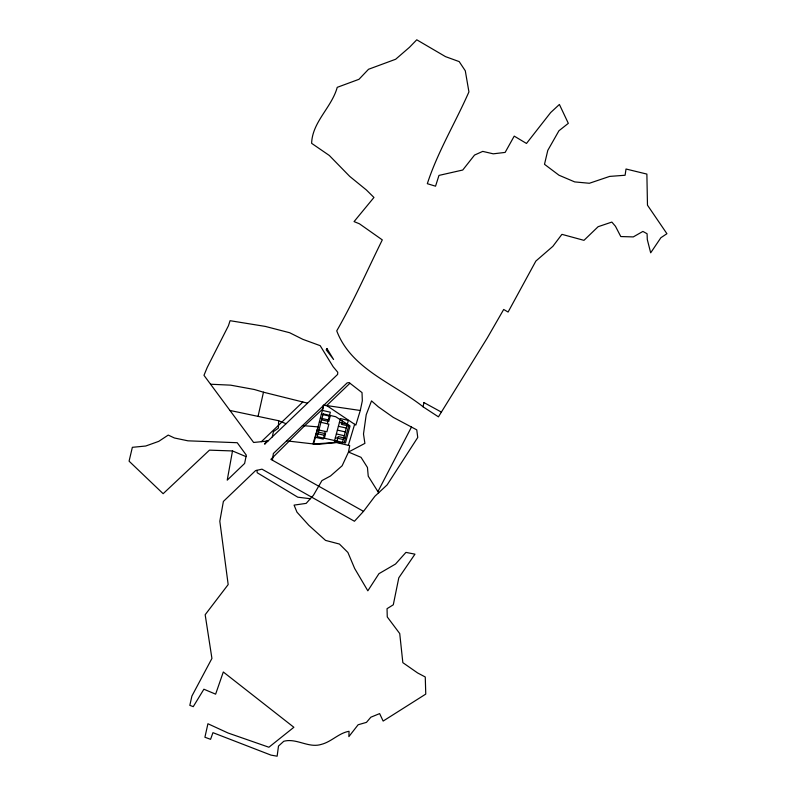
<?xml version="1.0" encoding="UTF-8"?>
<svg xmlns="http://www.w3.org/2000/svg" width="796" height="796" viewBox="0 0 796 796"><rect width="100%" height="100%" fill="white"/><g stroke="black" fill="none" stroke-linecap="round" stroke-linejoin="round"><path stroke-width="1.19" d="M229.785 410.418L278.63 420.726L278.391 428.139L273.426 431.651L272.302 436.875L264.67 444.208L266.123 441.203L267.993 441.004L253.626 442.476L203.975 375.324L207.249 367.384L228.442 325.733L230.074 320.698L265.327 326.42L289.644 332.728L302.868 339.345L320.181 345.663L333.176 366.777L337.763 372.259L337.623 374.418L272.302 436.875M272.431 460.287L273.366 453.521L347.155 382.886L349.145 382.607L362.021 392.607L362.329 400.816L360.29 410.487L355.832 425.094L326.688 405.552L323.285 405.293L322.708 409.114L304.619 425.81L270.869 459.342L363.513 511.35L374.906 496.236L387.125 484.903L417.751 437.452L416.756 429.85L393.333 417.412L378.349 406.855L371.523 400.905L366.22 414.696L363.493 433.999L364.896 443.372L348.499 452.048L342.131 465.779L330.509 475.978L321.932 480.595L313.445 495.261L306.171 503.38L294.072 505.112L296.968 512.156L308.838 525.32L325.554 540.404L339.424 544.046L347.912 552.474L354.648 568.463L367.832 590.811L378.946 573.677L395.542 564.026L405.94 552.394L414.965 554.165L398.796 577.816L393.294 604.801L387.035 608.681L387.264 616.94L399.731 633.566L402.836 662.65L417.611 672.948L425.263 676.988L425.76 694.102L383.145 721.067L379.632 713.604L370.846 717.206L366.459 722.37L358.12 724.768L348.877 736.608L349.056 731.295C338.847 732.987 331.474 741.842 321.315 744.389C308.48 748.419 296.53 737.822 283.774 741.275L278.491 746.081L277.137 756.2L270.988 755.115L212.95 732.668L210.572 739.315L204.91 737.245L207.925 723.743L228.074 733.017L268.899 747.235L293.873 727.285L223.308 671.993L215.626 694.162L203.885 689.217L193.249 706.659L189.826 705.336L191.896 696.062L211.925 658.431L205.169 614.731L228.173 584.572L219.815 521.221L223.387 501.43L255.536 470.635L261.983 469.162L354.449 521.251L363.513 511.35M232.502 450.944L227.228 480.157L244.621 463.451L246.312 455.153L237.238 442.715L187.956 440.825L174.424 437.989L168.235 435.084L158.752 441.352L145.728 446.019L132.355 447.322L129.081 461.173L163.14 493.699L209.457 450.148L232.502 450.944L246.014 456.625M423.104 406.786C393.473 383.304 351.116 368.986 336.738 330.847C353.663 301.415 367.314 270.252 382.299 239.885L359.434 223.795L354.061 221.596L373.951 197.458L366.329 189.916L349.723 176.394L329.305 155.469L311.624 143.33C312.301 121.858 331.663 107.53 337.235 87.341L358.976 79.302L368.528 69.272L395.672 59.242L409.462 47.322L416.766 39.8L445.531 56.645L459.183 61.6L465.292 70.794L468.924 91.888C455.431 122.644 437.76 151.658 427.323 183.687L435.541 186.194L438.974 175.409L462.755 170.016L474.545 155.061L482.734 151.389L493.261 153.827L505.132 152.414L514.226 136.116L526.484 143.459L550.663 112.554L559.399 104.465L568.324 123.34L558.931 130.773L547.787 150.394L544.494 164.304L559.001 175.229L574.702 181.906L589.368 183.269L609.676 176.404L625.099 175.249L626.024 169.011L646.879 174.085L647.476 205.189L666.919 233.706L660.879 237.725L650.68 252.829L647.297 239.546L647.078 233.745L642.899 231.427L633.278 236.909L620.79 236.551L615.467 226.293L611.845 222.074L598.124 226.701L583.966 240.342L561.916 234.342L552.872 246.332L535.867 261.068L508.097 312.042L503.689 309.465L487.271 337.992L438.437 416.845L423.084 406.826L423.92 402.507M258.103 416.189L263.466 392.199L254.372 389.503L230.631 385.155L210.542 384.229M325.285 431.442L323.275 439.084L315.355 437.312M327.295 423.77L330.33 412.219L322.37 410.398M324.38 438.238L325.564 433.73L318.39 432.119M330.35 415.502L328.788 421.462L321.594 419.83M337.026 441.074L338.22 436.586L345.374 438.188M342.35 421.014L341.474 424.338L348.648 425.96M344.171 442.685L348.847 425.203M348.35 445.312L354.638 424.288M286.57 440.855L312.967 443.899L318.062 426.905L302.38 425.561M378.717 492.833L377.911 491.61L411.482 427.044M307.336 403.094L302.828 402L261.377 441.68M377.911 491.61L368.24 476.187L367.454 467.481L361.026 457.332L348.499 452.048L349.683 445.621L336.111 442.486L313.614 443.979L323.693 405.323L326.688 405.552L349.912 383.304M336.111 442.486L317.694 444.427L312.967 443.899M285.983 423.691L278.63 420.726M310.35 498.724L297.794 497.192L257.237 472.754L256.919 470.317M326.688 405.552L360.29 410.487M337.385 430.109L345.285 431.9M317.345 429.651L326.867 431.8L328.887 424.129L319.355 421.97M336.37 433.939L344.26 435.72M316.35 433.482L324.28 435.263M335.355 437.75L343.245 439.531M321.365 414.258L329.325 416.069M320.36 418.119L328.31 419.92M339.414 422.447L347.325 424.238M338.4 426.278L346.3 428.069M263.466 392.199L302.828 402M423.89 402.537L441.382 412.089M323.156 413.87L317.206 436.626L345.474 442.974L350.021 425.96L335.693 416.716L323.156 413.87M340.429 418.596L334.34 441.571L342.23 443.332L348.35 420.397L340.429 418.596M326.927 348.548L326.201 349.822L333.584 359.474L326.927 348.548"/></g></svg>
